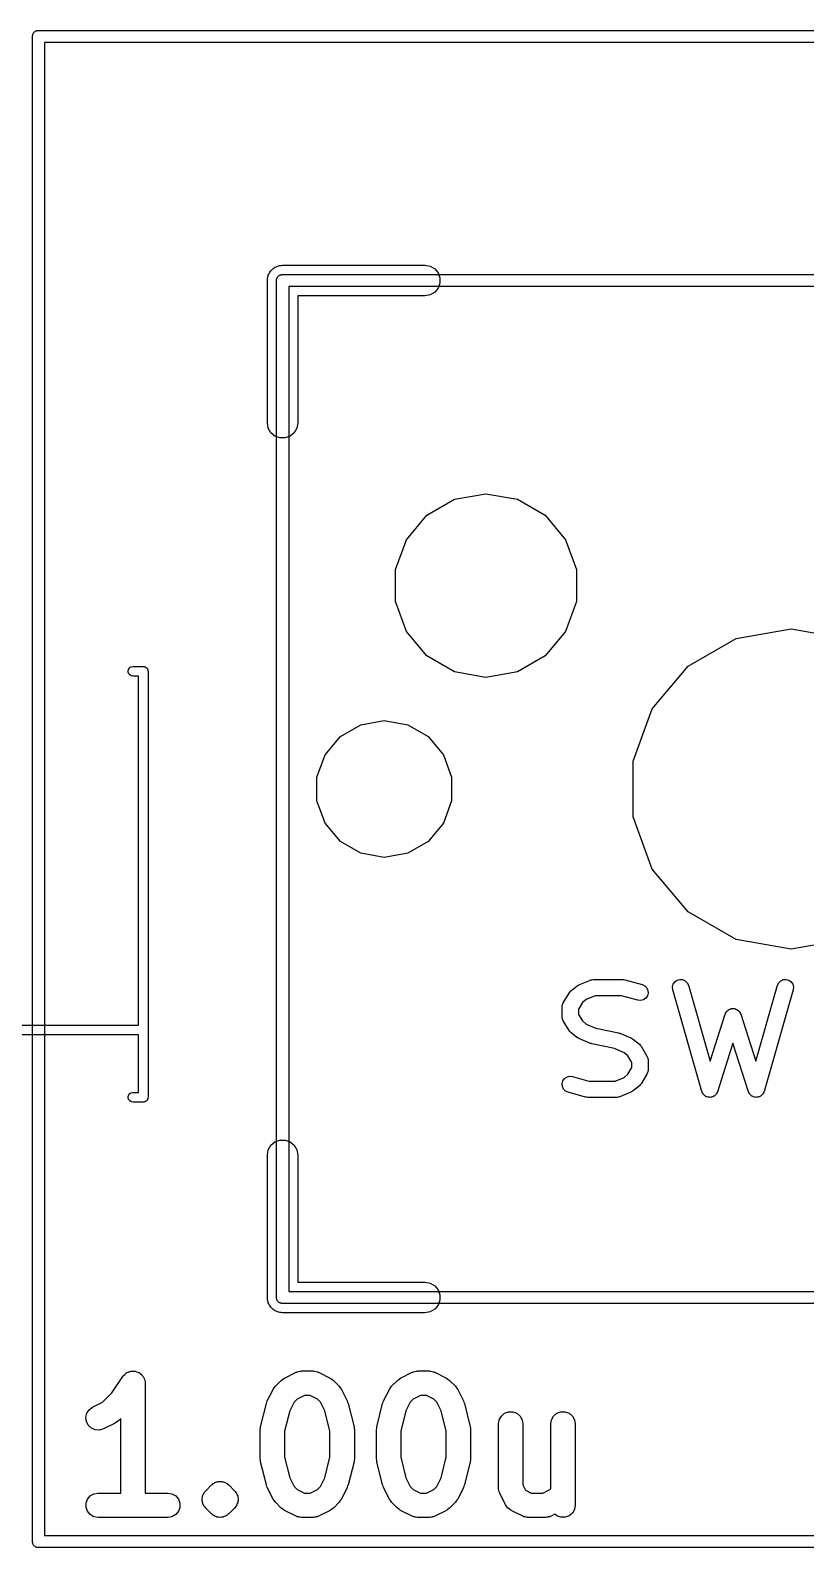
# Model space of a CAD drawing. Header units: millimetres. Extents: x 50 to 169, y 50 to 167.
# Drawn here: x 72.61 to 82.29, y 108.3 to 127.25 of the extents above; entities that cross this region are included whole.
import ezdxf

# ---------------------------------------------------------------- set-up
doc = ezdxf.new("R2010")
doc.units = ezdxf.units.MM
doc.layers.add('BLACK', color=7, linetype='Continuous')

# ---------------------------------------------------------------- blocks, each defined once
blk = doc.blocks.new('hhskb2-Cmts.User')
at = {"layer": 'BLACK'}
for p, q in [((62.5738, -62.65), (62.575, -62.6434)), ((62.5738, -75.35), (62.5738, -62.65)), ((62.575, -62.6368), (62.5772, -62.6305)), ((62.575, -62.6434), (62.575, -62.6368)), ((62.5772, -62.6305), (62.5784, -62.6239)), ((62.5784, -62.6239), (62.5817, -62.6182)), ((62.5817, -62.6182), (62.584, -62.6119)), ((62.584, -62.6119), (62.5883, -62.6068)), ((62.5883, -62.6068), (62.5916, -62.601)), ((62.5916, -62.601), (62.5967, -62.5967)), ((62.5967, -62.5967), (62.601, -62.5916)), ((62.601, -62.5916), (62.6068, -62.5883)), ((62.6068, -62.5883), (62.6119, -62.584)), ((62.6119, -62.584), (62.6182, -62.5817)), ((62.6182, -62.5817), (62.6239, -62.5784)), ((62.6239, -62.5784), (62.6305, -62.5772)), ((62.6305, -62.5772), (62.6368, -62.575)), ((62.6368, -62.575), (62.6434, -62.575)), ((62.6434, -62.575), (62.65, -62.5738)), ((62.65, -62.5738), (75.35, -62.5738)), ((62.7262, -62.7262), (62.7262, -75.2738)), ((75.2738, -62.7262), (62.7262, -62.7262)), ((62.575, -75.3566), (62.5738, -75.35)), ((62.575, -75.3632), (62.575, -75.3566)), ((62.5772, -75.3695), (62.575, -75.3632)), ((62.5784, -75.3761), (62.5772, -75.3695)), ((62.5817, -75.3818), (62.5784, -75.3761)), ((62.584, -75.3881), (62.5817, -75.3818)), ((62.5883, -75.3932), (62.584, -75.3881)), ((62.5916, -75.399), (62.5883, -75.3932)), ((62.5967, -75.4033), (62.5916, -75.399)), ((62.601, -75.4084), (62.5967, -75.4033)), ((62.6068, -75.4117), (62.601, -75.4084)), ((62.6119, -75.416), (62.6068, -75.4117)), ((62.7262, -75.2738), (75.2738, -75.2738)), ((62.6182, -75.4183), (62.6119, -75.416)), ((62.6239, -75.4216), (62.6182, -75.4183)), ((62.6305, -75.4228), (62.6239, -75.4216)), ((62.6368, -75.425), (62.6305, -75.4228)), ((62.6434, -75.425), (62.6368, -75.425)), ((62.65, -75.4262), (62.6434, -75.425)), ((75.35, -75.4262), (62.65, -75.4262))]:
    blk.add_line(p, q, dxfattribs=at)
blk = doc.blocks.new('hhskb2-Dwgs.User')
at = {"layer": 'BLACK'}
for p, q in [((59.5258, -59.602), (59.527, -59.5954)), ((59.5258, -78.398), (59.5258, -59.602)), ((59.527, -59.5888), (59.5292, -59.5825)), ((59.527, -59.5954), (59.527, -59.5888)), ((59.5292, -59.5825), (59.5304, -59.5759)), ((59.5304, -59.5759), (59.5337, -59.5702)), ((59.5337, -59.5702), (59.536, -59.5639)), ((59.536, -59.5639), (59.5403, -59.5588)), ((59.5403, -59.5588), (59.5436, -59.553)), ((59.5436, -59.553), (59.5487, -59.5487)), ((59.5487, -59.5487), (59.553, -59.5436)), ((59.553, -59.5436), (59.5588, -59.5403)), ((59.5588, -59.5403), (59.5639, -59.536)), ((59.5639, -59.536), (59.5702, -59.5337)), ((59.5702, -59.5337), (59.5759, -59.5304)), ((59.5759, -59.5304), (59.5825, -59.5292)), ((59.5825, -59.5292), (59.5888, -59.527)), ((59.5888, -59.527), (59.5954, -59.527)), ((59.5954, -59.527), (59.602, -59.5258)), ((59.602, -59.5258), (78.398, -59.5258)), ((59.6782, -59.6782), (59.6782, -78.3218)), ((78.3218, -59.6782), (59.6782, -59.6782)), ((60.5177, -76.541), (60.6545, -76.3359)), ((60.6545, -76.3359), (60.6603, -76.3298)), ((60.6603, -76.3298), (60.6645, -76.3225)), ((60.6645, -76.3225), (60.6785, -76.3108)), ((60.6785, -76.3108), (60.691, -76.2976)), ((60.691, -76.2976), (60.6986, -76.2939)), ((60.6986, -76.2939), (60.7051, -76.2884)), ((60.7051, -76.2884), (60.7222, -76.2822)), ((60.7222, -76.2822), (60.7385, -76.2742)), ((60.7385, -76.2742), (60.7469, -76.2732)), ((60.7469, -76.2732), (60.7548, -76.2703)), ((60.7548, -76.2703), (60.773, -76.2703)), ((60.773, -76.2703), (60.7911, -76.2683)), ((60.7911, -76.2683), (60.7993, -76.2703)), ((60.7993, -76.2703), (60.8077, -76.2703)), ((60.8077, -76.2703), (60.8248, -76.2766)), ((60.8248, -76.2766), (60.8425, -76.2809)), ((60.8425, -76.2809), (60.8496, -76.2856)), ((60.8496, -76.2856), (60.8575, -76.2884)), ((60.8575, -76.2884), (60.8714, -76.3001)), ((60.8714, -76.3001), (60.8866, -76.3102)), ((60.8866, -76.3102), (60.8916, -76.317)), ((60.8916, -76.317), (60.898, -76.3225)), ((60.898, -76.3225), (60.9071, -76.3382)), ((60.9071, -76.3382), (60.9179, -76.3529)), ((60.9179, -76.3529), (60.9203, -76.361)), ((60.9203, -76.361), (60.9245, -76.3683)), ((62.6529, -76.3712), (62.6726, -76.3567)), ((62.6726, -76.3567), (62.8177, -76.2841)), ((62.8177, -76.2841), (62.8261, -76.2816)), ((62.8261, -76.2816), (62.8337, -76.2772)), ((62.8337, -76.2772), (62.8513, -76.2741)), ((62.8513, -76.2741), (62.8684, -76.269)), ((62.8684, -76.269), (62.8772, -76.2696)), ((62.8772, -76.2696), (62.8859, -76.268)), ((62.8859, -76.268), (63.031, -76.268)), ((63.031, -76.268), (63.0397, -76.2696)), ((63.0397, -76.2696), (63.0484, -76.269)), ((63.0484, -76.269), (63.0655, -76.2741)), ((63.0655, -76.2741), (63.0831, -76.2772)), ((63.0831, -76.2772), (63.0907, -76.2816)), ((63.0907, -76.2816), (63.0992, -76.2841)), ((63.0992, -76.2841), (63.2443, -76.3567)), ((63.2443, -76.3567), (63.2639, -76.3712)), ((64.1044, -76.3712), (64.124, -76.3567)), ((64.124, -76.3567), (64.2691, -76.2841)), ((64.2691, -76.2841), (64.2776, -76.2816)), ((64.2776, -76.2816), (64.2852, -76.2772)), ((64.2852, -76.2772), (64.3027, -76.2741)), ((64.3027, -76.2741), (64.3199, -76.269)), ((64.3199, -76.269), (64.3286, -76.2696)), ((64.3286, -76.2696), (64.3373, -76.268)), ((64.3373, -76.268), (64.4824, -76.268)), ((64.4824, -76.268), (64.4911, -76.2696)), ((64.4911, -76.2696), (64.4999, -76.269)), ((64.4999, -76.269), (64.517, -76.2741)), ((64.517, -76.2741), (64.5346, -76.2772)), ((64.5346, -76.2772), (64.5422, -76.2816)), ((64.5422, -76.2816), (64.5506, -76.2841)), ((64.5506, -76.2841), (64.6957, -76.3567)), ((64.6957, -76.3567), (64.7153, -76.3712)), ((60.4007, -76.658), (60.5177, -76.541)), ((60.9245, -76.3683), (60.9277, -76.3862)), ((60.9277, -76.3862), (60.9328, -76.4037)), ((60.9328, -76.4037), (60.9322, -76.4121)), ((60.9322, -76.4121), (60.9337, -76.4204)), ((60.9337, -76.4204), (60.9337, -77.792)), ((62.4593, -76.6426), (62.5318, -76.4974)), ((62.5318, -76.4974), (62.5464, -76.4778)), ((62.5464, -76.4778), (62.5604, -76.4578)), ((62.5604, -76.4578), (62.633, -76.3852)), ((62.633, -76.3852), (62.6529, -76.3712)), ((63.2639, -76.3712), (63.2839, -76.3852)), ((63.2839, -76.3852), (63.3565, -76.4578)), ((63.3565, -76.4578), (63.3705, -76.4778)), ((63.3705, -76.4778), (63.385, -76.4974)), ((63.385, -76.4974), (63.4576, -76.6426)), ((63.9107, -76.6426), (63.9833, -76.4974)), ((63.9833, -76.4974), (63.9978, -76.4778)), ((63.9978, -76.4778), (64.0118, -76.4578)), ((64.0118, -76.4578), (64.0844, -76.3852)), ((64.0844, -76.3852), (64.1044, -76.3712)), ((64.7153, -76.3712), (64.7353, -76.3852)), ((64.7353, -76.3852), (64.8079, -76.4578)), ((64.8079, -76.4578), (64.8219, -76.4778)), ((64.8219, -76.4778), (64.8365, -76.4974)), ((64.8365, -76.4974), (64.909, -76.6426)), ((60.2352, -76.7511), (60.2777, -76.7195)), ((60.2777, -76.7195), (60.4007, -76.658)), ((62.3751, -76.964), (62.4477, -76.6738)), ((62.4477, -76.6738), (62.4545, -76.6585)), ((62.4545, -76.6585), (62.4593, -76.6426)), ((62.7934, -76.6558), (62.7394, -76.7639)), ((62.831, -76.6183), (62.7934, -76.6558)), ((62.9218, -76.5728), (62.831, -76.6183)), ((62.995, -76.5728), (62.9218, -76.5728)), ((63.0859, -76.6183), (62.995, -76.5728)), ((63.1235, -76.6558), (63.0859, -76.6183)), ((63.1775, -76.7639), (63.1235, -76.6558)), ((63.4576, -76.6426), (63.4623, -76.6585)), ((63.4623, -76.6585), (63.4691, -76.6738)), ((63.4691, -76.6738), (63.5417, -76.964)), ((63.8266, -76.964), (63.8991, -76.6738)), ((63.8991, -76.6738), (63.9059, -76.6585)), ((63.9059, -76.6585), (63.9107, -76.6426)), ((64.2448, -76.6558), (64.1908, -76.7639)), ((64.2824, -76.6183), (64.2448, -76.6558)), ((64.3733, -76.5728), (64.2824, -76.6183)), ((64.4465, -76.5728), (64.3733, -76.5728)), ((64.5373, -76.6183), (64.4465, -76.5728)), ((64.5749, -76.6558), (64.5373, -76.6183)), ((64.6289, -76.7639), (64.5749, -76.6558)), ((64.909, -76.6426), (64.9138, -76.6585)), ((64.9138, -76.6585), (64.9206, -76.6738)), ((64.9206, -76.6738), (64.9931, -76.964)), ((60.1937, -76.8467), (60.206, -76.7952)), ((60.1998, -76.8993), (60.1937, -76.8467)), ((60.2235, -76.9466), (60.1998, -76.8993)), ((60.206, -76.7952), (60.2352, -76.7511)), ((60.5592, -76.9196), (60.414, -76.9922)), ((60.5788, -76.905), (60.5592, -76.9196)), ((60.5988, -76.891), (60.5788, -76.905)), ((60.6289, -76.8609), (60.5988, -76.891)), ((60.6289, -77.792), (60.6289, -76.8609)), ((62.7394, -76.7639), (62.6754, -77.0198)), ((63.2415, -77.0198), (63.1775, -76.7639)), ((64.1908, -76.7639), (64.1268, -77.0198)), ((64.6929, -77.0198), (64.6289, -76.7639)), ((65.346, -76.9284), (65.3552, -76.8763)), ((65.346, -77.7267), (65.346, -76.9284)), ((65.3552, -76.8763), (65.3817, -76.8305)), ((65.3817, -76.8305), (65.4222, -76.7964)), ((65.4222, -76.7964), (65.472, -76.7783)), ((65.472, -76.7783), (65.5249, -76.7783)), ((65.5249, -76.7783), (65.5746, -76.7964)), ((65.5746, -76.7964), (65.6152, -76.8305)), ((65.6152, -76.8305), (65.6416, -76.8763)), ((65.6416, -76.8763), (65.6508, -76.9284)), ((65.6508, -76.9284), (65.6508, -77.6907)), ((65.9992, -76.9284), (66.0084, -76.8763)), ((65.9992, -77.7362), (65.9992, -76.9284)), ((66.0084, -76.8763), (66.0348, -76.8305)), ((66.0348, -76.8305), (66.0754, -76.7964)), ((66.0754, -76.7964), (66.1251, -76.7783)), ((66.1251, -76.7783), (66.178, -76.7783)), ((66.178, -76.7783), (66.2278, -76.7964)), ((66.2278, -76.7964), (66.2683, -76.8305)), ((66.2683, -76.8305), (66.2948, -76.8763)), ((66.2948, -76.8763), (66.304, -76.9284)), ((66.304, -76.9284), (66.304, -77.9444)), ((60.2619, -76.983), (60.2235, -76.9466)), ((60.3104, -77.0041), (60.2619, -76.983)), ((60.3633, -77.0073), (60.3104, -77.0041)), ((60.414, -76.9922), (60.3633, -77.0073)), ((62.3706, -77.001), (62.3738, -76.9826)), ((62.3706, -77.3639), (62.3706, -77.001)), ((62.3738, -76.9826), (62.3751, -76.964)), ((62.6754, -77.0198), (62.6754, -77.3451)), ((63.2415, -77.3451), (63.2415, -77.0198)), ((63.5417, -76.964), (63.543, -76.9826)), ((63.543, -76.9826), (63.5463, -77.001)), ((63.5463, -77.001), (63.5463, -77.3639)), ((63.822, -77.001), (63.8253, -76.9826)), ((63.822, -77.3639), (63.822, -77.001)), ((63.8253, -76.9826), (63.8266, -76.964)), ((64.1268, -77.0198), (64.1268, -77.3451)), ((64.6929, -77.3451), (64.6929, -77.0198)), ((64.9931, -76.964), (64.9944, -76.9826)), ((64.9944, -76.9826), (64.9977, -77.001)), ((64.9977, -77.001), (64.9977, -77.3639)), ((62.3738, -77.3822), (62.3706, -77.3639)), ((62.3751, -77.4008), (62.3738, -77.3822)), ((62.4477, -77.6911), (62.3751, -77.4008)), ((62.6754, -77.3451), (62.7394, -77.6009)), ((63.1775, -77.601), (63.2415, -77.3451)), ((63.5417, -77.4008), (63.4691, -77.6911)), ((63.543, -77.3822), (63.5417, -77.4008)), ((63.5463, -77.3639), (63.543, -77.3822)), ((63.8253, -77.3822), (63.822, -77.3639)), ((63.8266, -77.4008), (63.8253, -77.3822)), ((63.8991, -77.6911), (63.8266, -77.4008)), ((64.1268, -77.3451), (64.1908, -77.6009)), ((64.6289, -77.601), (64.6929, -77.3451)), ((64.9931, -77.4008), (64.9206, -77.6911)), ((64.9944, -77.3822), (64.9931, -77.4008)), ((64.9977, -77.3639), (64.9944, -77.3822)), ((61.7621, -77.6915), (61.773, -77.6839)), ((61.773, -77.6839), (61.7824, -77.6744)), ((61.7824, -77.6744), (61.7885, -77.6716)), ((61.7885, -77.6716), (61.7937, -77.6673)), ((61.7937, -77.6673), (61.8, -77.665)), ((61.8, -77.665), (61.8055, -77.6612)), ((61.8055, -77.6612), (61.8183, -77.6577)), ((61.8183, -77.6577), (61.8304, -77.6521)), ((61.8304, -77.6521), (61.8371, -77.6515)), ((61.8371, -77.6515), (61.8434, -77.6492)), ((61.8434, -77.6492), (61.8501, -77.6492)), ((61.8501, -77.6492), (61.8566, -77.6475)), ((61.8566, -77.6475), (61.8699, -77.6486)), ((61.8699, -77.6486), (61.8831, -77.6475)), ((61.8831, -77.6475), (61.8896, -77.6492)), ((61.8896, -77.6492), (61.8963, -77.6492)), ((61.8963, -77.6492), (61.9026, -77.6515)), ((61.9026, -77.6515), (61.9093, -77.6521)), ((61.9093, -77.6521), (61.9214, -77.6577)), ((61.9214, -77.6577), (61.9343, -77.6612)), ((61.9343, -77.6612), (61.9398, -77.665)), ((61.9398, -77.665), (61.9461, -77.6673)), ((61.9461, -77.6673), (61.9512, -77.6716)), ((61.9512, -77.6716), (61.9573, -77.6744)), ((61.9573, -77.6744), (61.9667, -77.6839)), ((61.9667, -77.6839), (61.9776, -77.6915)), ((62.7394, -77.6009), (62.7934, -77.709)), ((63.1235, -77.709), (63.1775, -77.601)), ((64.1908, -77.6009), (64.2448, -77.709)), ((64.5749, -77.709), (64.6289, -77.601)), ((60.1958, -77.918), (60.2139, -77.8682)), ((60.2139, -77.8682), (60.2479, -77.8277)), ((60.2479, -77.8277), (60.2937, -77.8012)), ((60.2937, -77.8012), (60.3459, -77.792)), ((60.3459, -77.792), (60.6289, -77.792)), ((60.9337, -77.792), (61.2167, -77.792)), ((61.2167, -77.792), (61.2688, -77.8012)), ((61.2688, -77.8012), (61.3147, -77.8277)), ((61.3147, -77.8277), (61.3487, -77.8682)), ((61.3487, -77.8682), (61.3668, -77.918)), ((61.6455, -77.8586), (61.6489, -77.8457)), ((61.6466, -77.8719), (61.6455, -77.8586)), ((61.6455, -77.8851), (61.6466, -77.8719)), ((61.6489, -77.8457), (61.6501, -77.8324)), ((61.6501, -77.8324), (61.6557, -77.8203)), ((61.6557, -77.8203), (61.6592, -77.8075)), ((61.6592, -77.8075), (61.6668, -77.7965)), ((61.6668, -77.7965), (61.6724, -77.7844)), ((61.6724, -77.7844), (61.6819, -77.775)), ((61.6819, -77.775), (61.6895, -77.7641)), ((61.6895, -77.7641), (61.7621, -77.6915)), ((61.9776, -77.6915), (62.0502, -77.7641)), ((62.0502, -77.7641), (62.0578, -77.775)), ((62.0578, -77.775), (62.0673, -77.7844)), ((62.0673, -77.7844), (62.0729, -77.7965)), ((62.0729, -77.7965), (62.0805, -77.8075)), ((62.0805, -77.8075), (62.084, -77.8203)), ((62.084, -77.8203), (62.0896, -77.8324)), ((62.0896, -77.8324), (62.0908, -77.8457)), ((62.0908, -77.8457), (62.0942, -77.8586)), ((62.0942, -77.8586), (62.0931, -77.8719)), ((62.0931, -77.8719), (62.0942, -77.8851)), ((62.4545, -77.7063), (62.4477, -77.6911)), ((62.4593, -77.7223), (62.4545, -77.7063)), ((62.5318, -77.8674), (62.4593, -77.7223)), ((62.5464, -77.8871), (62.5318, -77.8674)), ((62.7934, -77.709), (62.831, -77.7466)), ((62.831, -77.7466), (62.9218, -77.792)), ((62.9218, -77.792), (62.995, -77.792)), ((62.995, -77.792), (63.0859, -77.7466)), ((63.0859, -77.7466), (63.1235, -77.709)), ((63.385, -77.8674), (63.3705, -77.8871)), ((63.4576, -77.7223), (63.385, -77.8674)), ((63.4623, -77.7063), (63.4576, -77.7223)), ((63.4691, -77.6911), (63.4623, -77.7063)), ((63.9059, -77.7063), (63.8991, -77.6911)), ((63.9107, -77.7223), (63.9059, -77.7063)), ((63.9833, -77.8674), (63.9107, -77.7223)), ((63.9978, -77.8871), (63.9833, -77.8674)), ((64.2448, -77.709), (64.2824, -77.7466)), ((64.2824, -77.7466), (64.3733, -77.792)), ((64.3733, -77.792), (64.4465, -77.792)), ((64.4465, -77.792), (64.5373, -77.7466)), ((64.5373, -77.7466), (64.5749, -77.709)), ((64.8365, -77.8674), (64.8219, -77.8871)), ((64.909, -77.7223), (64.8365, -77.8674)), ((64.9138, -77.7063), (64.909, -77.7223)), ((64.9206, -77.6911), (64.9138, -77.7063)), ((65.3476, -77.7354), (65.346, -77.7267)), ((65.347, -77.7441), (65.3476, -77.7354)), ((65.3521, -77.7613), (65.347, -77.7441)), ((65.3552, -77.7788), (65.3521, -77.7613)), ((65.3596, -77.7864), (65.3552, -77.7788)), ((65.3621, -77.7949), (65.3596, -77.7864)), ((65.4347, -77.94), (65.3621, -77.7949)), ((65.6508, -77.6907), (65.6846, -77.7583)), ((65.6846, -77.7583), (65.7521, -77.792)), ((65.7521, -77.792), (65.8979, -77.792)), ((65.8979, -77.792), (65.9887, -77.7466)), ((65.9887, -77.7466), (65.9992, -77.7362)), ((60.1958, -77.9709), (60.1958, -77.918)), ((60.2139, -78.0206), (60.1958, -77.9709)), ((60.2479, -78.0612), (60.2139, -78.0206)), ((60.2937, -78.0876), (60.2479, -78.0612)), ((61.3147, -78.0612), (61.2688, -78.0876)), ((61.3487, -78.0206), (61.3147, -78.0612)), ((61.3668, -77.9709), (61.3487, -78.0206)), ((61.3668, -77.918), (61.3668, -77.9709)), ((61.6489, -77.898), (61.6455, -77.8851)), ((61.6501, -77.9113), (61.6489, -77.898)), ((61.6557, -77.9234), (61.6501, -77.9113)), ((61.6592, -77.9363), (61.6557, -77.9234)), ((61.6668, -77.9472), (61.6592, -77.9363)), ((61.6724, -77.9593), (61.6668, -77.9472)), ((61.6819, -77.9687), (61.6724, -77.9593)), ((61.6895, -77.9796), (61.6819, -77.9687)), ((61.7621, -78.0522), (61.6895, -77.9796)), ((61.773, -78.0598), (61.7621, -78.0522)), ((61.7824, -78.0693), (61.773, -78.0598)), ((61.9667, -78.0598), (61.9573, -78.0693)), ((61.9776, -78.0522), (61.9667, -78.0598)), ((62.0502, -77.9796), (61.9776, -78.0522)), ((62.0578, -77.9687), (62.0502, -77.9796)), ((62.0673, -77.9593), (62.0578, -77.9687)), ((62.0729, -77.9472), (62.0673, -77.9593)), ((62.0805, -77.9363), (62.0729, -77.9472)), ((62.084, -77.9234), (62.0805, -77.9363)), ((62.0896, -77.9113), (62.084, -77.9234)), ((62.0908, -77.898), (62.0896, -77.9113)), ((62.0942, -77.8851), (62.0908, -77.898)), ((62.5604, -77.907), (62.5464, -77.8871)), ((62.633, -77.9796), (62.5604, -77.907)), ((62.6529, -77.9936), (62.633, -77.9796)), ((62.6726, -78.0082), (62.6529, -77.9936)), ((62.8177, -78.0807), (62.6726, -78.0082)), ((63.2443, -78.0082), (63.0992, -78.0807)), ((63.2639, -77.9936), (63.2443, -78.0082)), ((63.2839, -77.9796), (63.2639, -77.9936)), ((63.3565, -77.907), (63.2839, -77.9796)), ((63.3705, -77.8871), (63.3565, -77.907)), ((64.0118, -77.907), (63.9978, -77.8871)), ((64.0844, -77.9796), (64.0118, -77.907)), ((64.1044, -77.9936), (64.0844, -77.9796)), ((64.124, -78.0082), (64.1044, -77.9936)), ((64.2691, -78.0807), (64.124, -78.0082)), ((64.6957, -78.0082), (64.5506, -78.0807)), ((64.7153, -77.9936), (64.6957, -78.0082)), ((64.7353, -77.9796), (64.7153, -77.9936)), ((64.8079, -77.907), (64.7353, -77.9796)), ((64.8219, -77.8871), (64.8079, -77.907)), ((65.448, -77.958), (65.4347, -77.94)), ((65.4603, -77.9766), (65.448, -77.958)), ((65.4637, -77.9791), (65.4603, -77.9766)), ((65.4662, -77.9825), (65.4637, -77.9791)), ((65.4849, -77.9948), (65.4662, -77.9825)), ((65.5028, -78.0082), (65.4849, -77.9948)), ((65.648, -78.0807), (65.5028, -78.0082)), ((66.0512, -78.0561), (66.002, -78.0807)), ((66.0754, -78.0764), (66.0512, -78.0561)), ((66.2683, -78.0424), (66.2278, -78.0764)), ((66.2948, -77.9966), (66.2683, -78.0424)), ((66.304, -77.9444), (66.2948, -77.9966)), ((60.3459, -78.0968), (60.2937, -78.0876)), ((61.2167, -78.0968), (60.3459, -78.0968)), ((61.2688, -78.0876), (61.2167, -78.0968)), ((61.7885, -78.0721), (61.7824, -78.0693)), ((61.7937, -78.0764), (61.7885, -78.0721)), ((61.8, -78.0787), (61.7937, -78.0764)), ((61.8055, -78.0825), (61.8, -78.0787)), ((61.8183, -78.086), (61.8055, -78.0825)), ((61.8304, -78.0916), (61.8183, -78.086)), ((61.8371, -78.0922), (61.8304, -78.0916)), ((61.8434, -78.0945), (61.8371, -78.0922)), ((61.8501, -78.0945), (61.8434, -78.0945)), ((61.8566, -78.0962), (61.8501, -78.0945)), ((61.8699, -78.0951), (61.8566, -78.0962)), ((61.8831, -78.0962), (61.8699, -78.0951)), ((61.8896, -78.0945), (61.8831, -78.0962)), ((61.8963, -78.0945), (61.8896, -78.0945)), ((61.9026, -78.0922), (61.8963, -78.0945)), ((61.9093, -78.0916), (61.9026, -78.0922)), ((61.9214, -78.086), (61.9093, -78.0916)), ((61.9343, -78.0825), (61.9214, -78.086)), ((61.9398, -78.0787), (61.9343, -78.0825)), ((61.9461, -78.0764), (61.9398, -78.0787)), ((61.9512, -78.0721), (61.9461, -78.0764)), ((61.9573, -78.0693), (61.9512, -78.0721)), ((62.8261, -78.0832), (62.8177, -78.0807)), ((62.8337, -78.0876), (62.8261, -78.0832)), ((62.8513, -78.0907), (62.8337, -78.0876)), ((62.8684, -78.0958), (62.8513, -78.0907)), ((62.8772, -78.0953), (62.8684, -78.0958)), ((62.8859, -78.0968), (62.8772, -78.0953)), ((63.031, -78.0968), (62.8859, -78.0968)), ((63.0397, -78.0953), (63.031, -78.0968)), ((63.0484, -78.0958), (63.0397, -78.0953)), ((63.0655, -78.0907), (63.0484, -78.0958)), ((63.0831, -78.0876), (63.0655, -78.0907)), ((63.0907, -78.0832), (63.0831, -78.0876)), ((63.0992, -78.0807), (63.0907, -78.0832)), ((64.2776, -78.0832), (64.2691, -78.0807)), ((64.2852, -78.0876), (64.2776, -78.0832)), ((64.3027, -78.0907), (64.2852, -78.0876)), ((64.3199, -78.0958), (64.3027, -78.0907)), ((64.3286, -78.0953), (64.3199, -78.0958)), ((64.3373, -78.0968), (64.3286, -78.0953)), ((64.4824, -78.0968), (64.3373, -78.0968)), ((64.4911, -78.0953), (64.4824, -78.0968)), ((64.4999, -78.0958), (64.4911, -78.0953)), ((64.517, -78.0907), (64.4999, -78.0958)), ((64.5346, -78.0876), (64.517, -78.0907)), ((64.5422, -78.0832), (64.5346, -78.0876)), ((64.5506, -78.0807), (64.5422, -78.0832)), ((65.6564, -78.0832), (65.648, -78.0807)), ((65.664, -78.0876), (65.6564, -78.0832)), ((65.6816, -78.0907), (65.664, -78.0876)), ((65.6987, -78.0958), (65.6816, -78.0907)), ((65.7075, -78.0953), (65.6987, -78.0958)), ((65.7161, -78.0968), (65.7075, -78.0953)), ((65.9339, -78.0968), (65.7161, -78.0968)), ((65.9425, -78.0953), (65.9339, -78.0968)), ((65.9513, -78.0958), (65.9425, -78.0953)), ((65.9684, -78.0907), (65.9513, -78.0958)), ((65.986, -78.0876), (65.9684, -78.0907)), ((65.9936, -78.0832), (65.986, -78.0876)), ((66.002, -78.0807), (65.9936, -78.0832)), ((66.1251, -78.0945), (66.0754, -78.0764)), ((66.178, -78.0945), (66.1251, -78.0945)), ((66.2278, -78.0764), (66.178, -78.0945)), ((59.527, -78.4046), (59.5258, -78.398)), ((59.527, -78.4112), (59.527, -78.4046)), ((59.5292, -78.4175), (59.527, -78.4112)), ((59.5304, -78.4241), (59.5292, -78.4175)), ((59.5337, -78.4298), (59.5304, -78.4241)), ((59.536, -78.4361), (59.5337, -78.4298)), ((59.5403, -78.4412), (59.536, -78.4361)), ((59.5436, -78.447), (59.5403, -78.4412)), ((59.6782, -78.3218), (78.3218, -78.3218)), ((59.5487, -78.4513), (59.5436, -78.447)), ((59.553, -78.4564), (59.5487, -78.4513)), ((59.5588, -78.4597), (59.553, -78.4564)), ((59.5639, -78.464), (59.5588, -78.4597)), ((59.5702, -78.4663), (59.5639, -78.464)), ((59.5759, -78.4696), (59.5702, -78.4663)), ((59.5825, -78.4708), (59.5759, -78.4696)), ((59.5888, -78.473), (59.5825, -78.4708)), ((59.5954, -78.473), (59.5888, -78.473)), ((59.602, -78.4742), (59.5954, -78.473)), ((78.398, -78.4742), (59.602, -78.4742))]:
    blk.add_line(p, q, dxfattribs=at)
blk = doc.blocks.new('hhskb2-F.SilkS')
at = {"layer": 'BLACK'}
for p, q in [((62.4957, -62.542), (62.5041, -62.5275)), ((62.5041, -62.5275), (62.5168, -62.5168)), ((62.5168, -62.5168), (62.5275, -62.5041)), ((62.5275, -62.5041), (62.542, -62.4957)), ((62.542, -62.4957), (62.5547, -62.485)), ((62.5547, -62.485), (62.5704, -62.4793)), ((62.5704, -62.4793), (62.5848, -62.471)), ((62.5848, -62.471), (62.6013, -62.4681)), ((62.6013, -62.4681), (62.6169, -62.4624)), ((62.6169, -62.4624), (62.6336, -62.4624)), ((62.6336, -62.4624), (62.65, -62.4595)), ((62.65, -62.4595), (64.428, -62.4595)), ((64.428, -62.4595), (64.4932, -62.471)), ((64.4932, -62.471), (64.5505, -62.5041)), ((64.5505, -62.5041), (64.593, -62.5547)), ((62.4595, -62.65), (62.4624, -62.6336)), ((62.4595, -64.428), (62.4595, -62.65)), ((62.4624, -62.6169), (62.4681, -62.6013)), ((62.4624, -62.6336), (62.4624, -62.6169)), ((62.4681, -62.6013), (62.471, -62.5848)), ((62.471, -62.5848), (62.4793, -62.5704)), ((62.4793, -62.5704), (62.485, -62.5547)), ((62.485, -62.5547), (62.4957, -62.542)), ((64.593, -62.5547), (64.6156, -62.6169)), ((64.6156, -62.6831), (64.593, -62.7452)), ((64.6156, -62.6169), (64.6156, -62.6831)), ((64.428, -62.8405), (62.8405, -62.8405)), ((62.8405, -62.8405), (62.8405, -64.428)), ((64.4932, -62.829), (64.428, -62.8405)), ((64.5505, -62.7959), (64.4932, -62.829)), ((64.593, -62.7452), (64.5505, -62.7959)), ((62.471, -64.4932), (62.4595, -64.428)), ((62.5041, -64.5505), (62.471, -64.4932)), ((62.5547, -64.593), (62.5041, -64.5505)), ((62.6169, -64.6156), (62.5547, -64.593)), ((62.7452, -64.593), (62.6831, -64.6156)), ((62.7959, -64.5505), (62.7452, -64.593)), ((62.829, -64.4932), (62.7959, -64.5505)), ((62.8405, -64.428), (62.829, -64.4932)), ((62.6831, -64.6156), (62.6169, -64.6156)), ((64.7976, -65.3818), (65.19, -65.3126)), ((65.19, -65.3126), (65.5824, -65.3818)), ((64.4525, -65.5811), (64.7976, -65.3818)), ((65.5824, -65.3818), (65.9275, -65.5811)), ((64.1964, -65.8863), (64.4525, -65.5811)), ((65.9275, -65.5811), (66.1836, -65.8863)), ((64.0601, -66.2608), (64.1964, -65.8863)), ((66.1836, -65.8863), (66.3199, -66.2608)), ((64.0601, -66.6592), (64.0601, -66.2608)), ((66.3199, -66.2608), (66.3199, -66.6592)), ((64.1964, -67.0337), (64.0601, -66.6592)), ((66.3199, -66.6592), (66.1836, -67.0337)), ((64.4525, -67.3389), (64.1964, -67.0337)), ((66.1836, -67.0337), (65.9275, -67.3389)), ((68.3154, -67.1192), (69, -66.9985)), ((69, -66.9985), (69.6846, -67.1192)), ((67.7134, -67.4667), (68.3154, -67.1192)), ((64.7976, -67.5382), (64.4525, -67.3389)), ((65.9275, -67.3389), (65.5824, -67.5382)), ((60.7209, -67.5196), (60.728, -67.5)), ((60.7209, -67.5404), (60.7209, -67.5196)), ((60.728, -67.56), (60.7209, -67.5404)), ((60.728, -67.5), (60.7414, -67.484)), ((60.7414, -67.576), (60.728, -67.56)), ((60.7414, -67.484), (60.7595, -67.4736)), ((60.7595, -67.5864), (60.7414, -67.576)), ((60.7595, -67.4736), (60.78, -67.47)), ((60.78, -67.59), (60.7595, -67.5864)), ((60.78, -67.47), (60.91, -67.47)), ((60.85, -67.59), (60.78, -67.59)), ((60.85, -71.95), (60.85, -67.59)), ((60.91, -67.47), (60.9152, -67.4709)), ((60.9152, -67.4709), (60.9204, -67.4709)), ((60.9204, -67.4709), (60.9253, -67.4727)), ((60.9253, -67.4727), (60.9305, -67.4736)), ((60.9305, -67.4736), (60.9351, -67.4762)), ((60.9351, -67.4762), (60.94, -67.478)), ((60.94, -67.478), (60.944, -67.4814)), ((60.944, -67.4814), (60.9486, -67.484)), ((60.9486, -67.484), (60.9519, -67.4881)), ((60.9519, -67.4881), (60.956, -67.4914)), ((60.956, -67.4914), (60.9586, -67.496)), ((60.9586, -67.496), (60.962, -67.5)), ((60.962, -67.5), (60.9638, -67.5049)), ((60.9638, -67.5049), (60.9664, -67.5095)), ((60.9664, -67.5095), (60.9673, -67.5147)), ((60.9673, -67.5147), (60.9691, -67.5196)), ((60.9691, -67.5196), (60.9691, -67.5248)), ((60.9691, -67.5248), (60.97, -67.53)), ((60.97, -67.53), (60.97, -72.85)), ((65.19, -67.6074), (64.7976, -67.5382)), ((65.5824, -67.5382), (65.19, -67.6074)), ((67.2666, -67.9992), (67.7134, -67.4667)), ((67.0289, -68.6524), (67.2666, -67.9992)), ((63.371, -68.3457), (63.6279, -68.1974)), ((63.6279, -68.1974), (63.92, -68.1458)), ((63.92, -68.1458), (64.2121, -68.1974)), ((64.2121, -68.1974), (64.469, -68.3457)), ((63.1803, -68.5729), (63.371, -68.3457)), ((64.469, -68.3457), (64.6597, -68.5729)), ((63.0788, -68.8517), (63.1803, -68.5729)), ((64.6597, -68.5729), (64.7612, -68.8517)), ((67.0289, -69.3476), (67.0289, -68.6524)), ((63.0788, -69.1483), (63.0788, -68.8517)), ((64.7612, -68.8517), (64.7612, -69.1483)), ((63.1803, -69.4271), (63.0788, -69.1483)), ((64.7612, -69.1483), (64.6597, -69.4271)), ((67.2666, -70.0008), (67.0289, -69.3476)), ((63.371, -69.6543), (63.1803, -69.4271)), ((64.6597, -69.4271), (64.469, -69.6543)), ((63.6279, -69.8026), (63.371, -69.6543)), ((64.469, -69.6543), (64.2121, -69.8026)), ((63.92, -69.8541), (63.6279, -69.8026)), ((64.2121, -69.8026), (63.92, -69.8541)), ((67.7134, -70.5332), (67.2666, -70.0008)), ((68.3154, -70.8808), (67.7134, -70.5332)), ((69, -71.0015), (68.3154, -70.8808)), ((69.6846, -70.8808), (69, -71.0015)), ((66.3484, -71.4462), (66.4935, -71.3857)), ((66.4935, -71.3857), (66.4958, -71.3852)), ((66.4958, -71.3852), (66.4978, -71.3841)), ((66.4978, -71.3841), (66.5129, -71.3814)), ((66.5129, -71.3814), (66.5279, -71.378)), ((66.5279, -71.378), (66.5303, -71.3783)), ((66.5303, -71.3783), (66.5326, -71.3779)), ((66.5326, -71.3779), (66.8954, -71.3779)), ((66.8954, -71.3779), (66.909, -71.3803)), ((66.909, -71.3803), (66.9226, -71.3816)), ((66.9226, -71.3816), (67.1403, -71.4421)), ((67.5284, -71.4381), (67.5481, -71.4089)), ((67.5481, -71.4089), (67.5767, -71.3882)), ((67.5767, -71.3882), (67.6106, -71.3785)), ((67.6106, -71.3785), (67.6458, -71.381)), ((67.6458, -71.381), (67.678, -71.3953)), ((67.678, -71.3953), (67.7034, -71.4199)), ((67.7034, -71.4199), (67.7188, -71.4516)), ((68.8297, -71.4516), (68.8452, -71.4199)), ((68.8452, -71.4199), (68.8705, -71.3953)), ((68.8705, -71.3953), (68.9028, -71.381)), ((68.9028, -71.381), (68.938, -71.3785)), ((68.938, -71.3785), (68.9719, -71.3882)), ((68.9719, -71.3882), (69.0004, -71.4089)), ((69.0004, -71.4089), (69.0202, -71.4381)), ((66.1552, -71.6692), (66.2277, -71.5482)), ((66.2277, -71.5482), (66.2388, -71.5354)), ((66.2388, -71.5354), (66.2498, -71.5224)), ((66.2498, -71.5224), (66.3224, -71.4619)), ((66.3224, -71.4619), (66.3356, -71.4544)), ((66.3356, -71.4544), (66.3484, -71.4462)), ((66.5529, -71.5811), (66.4407, -71.6279)), ((66.8816, -71.5811), (66.5529, -71.5811)), ((67.0859, -71.6379), (66.8816, -71.5811)), ((67.1403, -71.4421), (67.1722, -71.4573)), ((67.1843, -71.6125), (67.1552, -71.6325)), ((67.1722, -71.4573), (67.1969, -71.4825)), ((67.2048, -71.5838), (67.1843, -71.6125)), ((67.1969, -71.4825), (67.2115, -71.5146)), ((67.2143, -71.5498), (67.2048, -71.5838)), ((67.2115, -71.5146), (67.2143, -71.5498)), ((67.5198, -71.4723), (67.5284, -71.4381)), ((67.5235, -71.5074), (67.5198, -71.4723)), ((67.8863, -72.7774), (67.5235, -71.5074)), ((67.7188, -71.4516), (67.9895, -72.399)), ((68.5591, -72.399), (68.8297, -71.4516)), ((69.0251, -71.5074), (68.6623, -72.7774)), ((69.0202, -71.4381), (69.0288, -71.4723)), ((69.0288, -71.4723), (69.0251, -71.5074)), ((66.1407, -71.7214), (66.1424, -71.7118)), ((66.1407, -71.8424), (66.1407, -71.7214)), ((66.1424, -71.7118), (66.1425, -71.7021)), ((66.1425, -71.7021), (66.1454, -71.6946)), ((66.1454, -71.6946), (66.1468, -71.6867)), ((66.1468, -71.6867), (66.1517, -71.6782)), ((66.1517, -71.6782), (66.1552, -71.6692)), ((66.3931, -71.6675), (66.3439, -71.7496)), ((66.3439, -71.7496), (66.3439, -71.8142)), ((66.3439, -71.8142), (66.3931, -71.8963)), ((66.4407, -71.6279), (66.3931, -71.6675)), ((67.1211, -71.6413), (67.0859, -71.6379)), ((67.1552, -71.6325), (67.1211, -71.6413)), ((67.9895, -72.399), (68.1775, -71.8114)), ((68.1775, -71.8114), (68.1794, -71.8078)), ((68.1794, -71.8078), (68.1803, -71.8039)), ((68.1803, -71.8039), (68.1876, -71.7923)), ((68.1876, -71.7923), (68.1939, -71.7802)), ((68.1939, -71.7802), (68.1969, -71.7775)), ((68.1969, -71.7775), (68.1991, -71.7741)), ((68.1991, -71.7741), (68.2099, -71.7657)), ((68.2099, -71.7657), (68.2201, -71.7565)), ((68.2201, -71.7565), (68.2238, -71.7549)), ((68.2238, -71.7549), (68.227, -71.7525)), ((68.227, -71.7525), (68.24, -71.7483)), ((68.24, -71.7483), (68.2527, -71.7431)), ((68.2527, -71.7431), (68.2568, -71.7429)), ((68.2568, -71.7429), (68.2606, -71.7417)), ((68.2606, -71.7417), (68.2743, -71.7422)), ((68.2743, -71.7422), (68.288, -71.7417)), ((68.288, -71.7417), (68.2918, -71.7429)), ((68.2918, -71.7429), (68.2959, -71.7431)), ((68.2959, -71.7431), (68.3085, -71.7483)), ((68.3085, -71.7483), (68.3216, -71.7525)), ((68.3216, -71.7525), (68.3248, -71.7549)), ((68.3248, -71.7549), (68.3285, -71.7565)), ((68.3285, -71.7565), (68.3387, -71.7657)), ((68.3387, -71.7657), (68.3495, -71.7741)), ((68.3495, -71.7741), (68.3516, -71.7775)), ((68.3516, -71.7775), (68.3546, -71.7802)), ((68.3546, -71.7802), (68.361, -71.7923)), ((68.361, -71.7923), (68.3683, -71.8039)), ((68.3683, -71.8039), (68.3692, -71.8078)), ((68.3692, -71.8078), (68.3711, -71.8114)), ((68.3711, -71.8114), (68.5591, -72.399)), ((58.15, -71.95), (60.85, -71.95)), ((66.1424, -71.852), (66.1407, -71.8424)), ((66.1425, -71.8617), (66.1424, -71.852)), ((66.1454, -71.8692), (66.1425, -71.8617)), ((66.1468, -71.8771), (66.1454, -71.8692)), ((66.1517, -71.8856), (66.1468, -71.8771)), ((66.1552, -71.8947), (66.1517, -71.8856)), ((66.2277, -72.0156), (66.1552, -71.8947)), ((66.3931, -71.8963), (66.4407, -71.9359)), ((66.4407, -71.9359), (66.5627, -71.9868)), ((66.5627, -71.9868), (66.8436, -72.0453)), ((60.85, -72.07), (58.15, -72.07)), ((60.85, -72.79), (60.85, -72.07)), ((66.2389, -72.0284), (66.2277, -72.0156)), ((66.2498, -72.0414), (66.2389, -72.0284)), ((66.3224, -72.1019), (66.2498, -72.0414)), ((66.3356, -72.1094), (66.3224, -72.1019)), ((66.3484, -72.1176), (66.3356, -72.1094)), ((66.4935, -72.1781), (66.3484, -72.1176)), ((66.5029, -72.1802), (66.4935, -72.1781)), ((66.5118, -72.1838), (66.5029, -72.1802)), ((66.7927, -72.2423), (66.5118, -72.1838)), ((66.8436, -72.0453), (66.8525, -72.0489)), ((66.8525, -72.0489), (66.8619, -72.051)), ((66.8619, -72.051), (67.0071, -72.1115)), ((67.0071, -72.1115), (67.0199, -72.1196)), ((67.0199, -72.1196), (67.033, -72.1272)), ((67.033, -72.1272), (67.1056, -72.1877)), ((67.1056, -72.1877), (67.1166, -72.2006)), ((68.2743, -72.1757), (68.0808, -72.7805)), ((68.4678, -72.7805), (68.2743, -72.1757)), ((66.9148, -72.2931), (66.7927, -72.2423)), ((66.9623, -72.3327), (66.9148, -72.2931)), ((67.0115, -72.4148), (66.9623, -72.3327)), ((67.1166, -72.2006), (67.1277, -72.2134)), ((67.1277, -72.2134), (67.2003, -72.3344)), ((67.2003, -72.3344), (67.2037, -72.3435)), ((67.2037, -72.3435), (67.2086, -72.3519)), ((67.2086, -72.3519), (67.21, -72.3598)), ((67.21, -72.3598), (67.2129, -72.3673)), ((67.2129, -72.3673), (67.2131, -72.3771)), ((67.2131, -72.3771), (67.2147, -72.3867)), ((66.9148, -72.6012), (66.9623, -72.5615)), ((66.9623, -72.5615), (67.0115, -72.4795)), ((67.0115, -72.4795), (67.0115, -72.4148)), ((67.2003, -72.5599), (67.1277, -72.6808)), ((67.2037, -72.5508), (67.2003, -72.5599)), ((67.2086, -72.5424), (67.2037, -72.5508)), ((67.21, -72.5344), (67.2086, -72.5424)), ((67.2129, -72.5269), (67.21, -72.5344)), ((67.2131, -72.5172), (67.2129, -72.5269)), ((67.2147, -72.5076), (67.2131, -72.5172)), ((67.2147, -72.3867), (67.2147, -72.5076)), ((66.1412, -72.6793), (66.1506, -72.6453)), ((66.1439, -72.7144), (66.1412, -72.6793)), ((66.1585, -72.7466), (66.1439, -72.7144)), ((66.1506, -72.6453), (66.1711, -72.6166)), ((66.1833, -72.7717), (66.1585, -72.7466)), ((66.1711, -72.6166), (66.2002, -72.5966)), ((66.2002, -72.5966), (66.2344, -72.5878)), ((66.2344, -72.5878), (66.2695, -72.5912)), ((66.2695, -72.5912), (66.4738, -72.6479)), ((66.4738, -72.6479), (66.8025, -72.6479)), ((66.8025, -72.6479), (66.9148, -72.6012)), ((67.1056, -72.7066), (67.033, -72.7671)), ((67.1166, -72.6937), (67.1056, -72.7066)), ((67.1277, -72.6808), (67.1166, -72.6937)), ((60.7209, -72.8396), (60.728, -72.82)), ((60.7209, -72.8604), (60.7209, -72.8396)), ((60.728, -72.88), (60.7209, -72.8604)), ((60.728, -72.82), (60.7414, -72.804)), ((60.7414, -72.896), (60.728, -72.88)), ((60.7414, -72.804), (60.7595, -72.7936)), ((60.7595, -72.9064), (60.7414, -72.896)), ((60.7595, -72.7936), (60.78, -72.79)), ((60.78, -72.91), (60.7595, -72.9064)), ((60.78, -72.79), (60.85, -72.79)), ((60.91, -72.91), (60.78, -72.91)), ((60.9152, -72.9091), (60.91, -72.91)), ((60.9204, -72.9091), (60.9152, -72.9091)), ((60.9253, -72.9073), (60.9204, -72.9091)), ((60.9305, -72.9064), (60.9253, -72.9073)), ((60.9351, -72.9038), (60.9305, -72.9064)), ((60.94, -72.902), (60.9351, -72.9038)), ((60.944, -72.8986), (60.94, -72.902)), ((60.9486, -72.896), (60.944, -72.8986)), ((60.9519, -72.8919), (60.9486, -72.896)), ((60.956, -72.8886), (60.9519, -72.8919)), ((60.9586, -72.884), (60.956, -72.8886)), ((60.962, -72.88), (60.9586, -72.884)), ((60.9638, -72.8751), (60.962, -72.88)), ((60.9664, -72.8705), (60.9638, -72.8751)), ((60.9673, -72.8653), (60.9664, -72.8705)), ((60.9691, -72.8604), (60.9673, -72.8653)), ((60.97, -72.85), (60.9691, -72.8552)), ((60.9691, -72.8552), (60.9691, -72.8604)), ((66.2151, -72.7869), (66.1833, -72.7717)), ((66.4328, -72.8474), (66.2151, -72.7869)), ((66.4465, -72.8487), (66.4328, -72.8474)), ((66.46, -72.8511), (66.4465, -72.8487)), ((66.8229, -72.8511), (66.46, -72.8511)), ((66.8252, -72.8507), (66.8229, -72.8511)), ((66.8275, -72.851), (66.8252, -72.8507)), ((66.8425, -72.8477), (66.8275, -72.851)), ((66.8576, -72.845), (66.8425, -72.8477)), ((66.8596, -72.8438), (66.8576, -72.845)), ((66.8619, -72.8433), (66.8596, -72.8438)), ((67.0071, -72.7828), (66.8619, -72.8433)), ((67.0199, -72.7746), (67.0071, -72.7828)), ((67.033, -72.7671), (67.0199, -72.7746)), ((67.8888, -72.7825), (67.8863, -72.7774)), ((67.89, -72.788), (67.8888, -72.7825)), ((67.8964, -72.7983), (67.89, -72.788)), ((67.9017, -72.8092), (67.8964, -72.7983)), ((67.9058, -72.8131), (67.9017, -72.8092)), ((67.9088, -72.8178), (67.9058, -72.8131)), ((67.9184, -72.8253), (67.9088, -72.8178)), ((67.9271, -72.8337), (67.9184, -72.8253)), ((67.9322, -72.836), (67.9271, -72.8337)), ((67.9367, -72.8394), (67.9322, -72.836)), ((67.9483, -72.8431), (67.9367, -72.8394)), ((67.9593, -72.8481), (67.9483, -72.8431)), ((67.9649, -72.8485), (67.9593, -72.8481)), ((67.9703, -72.8502), (67.9649, -72.8485)), ((67.9824, -72.8497), (67.9703, -72.8502)), ((67.9945, -72.8506), (67.9824, -72.8497)), ((67.9999, -72.849), (67.9945, -72.8506)), ((68.0056, -72.8488), (67.9999, -72.849)), ((68.0168, -72.8442), (68.0056, -72.8488)), ((68.0285, -72.8409), (68.0168, -72.8442)), ((68.033, -72.8376), (68.0285, -72.8409)), ((68.0382, -72.8354), (68.033, -72.8376)), ((68.0472, -72.8273), (68.0382, -72.8354)), ((68.057, -72.8202), (68.0472, -72.8273)), ((68.0602, -72.8155), (68.057, -72.8202)), ((68.0643, -72.8117), (68.0602, -72.8155)), ((68.07, -72.801), (68.0643, -72.8117)), ((68.0768, -72.7909), (68.07, -72.801)), ((68.0781, -72.7855), (68.0768, -72.7909)), ((68.0808, -72.7805), (68.0781, -72.7855)), ((68.4704, -72.7855), (68.4678, -72.7805)), ((68.4718, -72.7909), (68.4704, -72.7855)), ((68.4786, -72.801), (68.4718, -72.7909)), ((68.4842, -72.8117), (68.4786, -72.801)), ((68.4884, -72.8155), (68.4842, -72.8117)), ((68.4916, -72.8202), (68.4884, -72.8155)), ((68.5014, -72.8273), (68.4916, -72.8202)), ((68.5103, -72.8354), (68.5014, -72.8273)), ((68.5156, -72.8376), (68.5103, -72.8354)), ((68.5201, -72.8409), (68.5156, -72.8376)), ((68.5318, -72.8442), (68.5201, -72.8409)), ((68.543, -72.8488), (68.5318, -72.8442)), ((68.5486, -72.849), (68.543, -72.8488)), ((68.554, -72.8506), (68.5486, -72.849)), ((68.5661, -72.8497), (68.554, -72.8506)), ((68.5783, -72.8502), (68.5661, -72.8497)), ((68.5836, -72.8485), (68.5783, -72.8502)), ((68.5892, -72.8481), (68.5836, -72.8485)), ((68.6003, -72.8431), (68.5892, -72.8481)), ((68.6119, -72.8394), (68.6003, -72.8431)), ((68.6163, -72.836), (68.6119, -72.8394)), ((68.6215, -72.8337), (68.6163, -72.836)), ((68.6302, -72.8253), (68.6215, -72.8337)), ((68.6398, -72.8178), (68.6302, -72.8253)), ((68.6428, -72.8131), (68.6398, -72.8178)), ((68.6468, -72.8092), (68.6428, -72.8131)), ((68.6521, -72.7983), (68.6468, -72.8092)), ((68.6586, -72.788), (68.6521, -72.7983)), ((68.6598, -72.7825), (68.6586, -72.788)), ((68.6623, -72.7774), (68.6598, -72.7825)), ((62.4595, -73.572), (62.471, -73.5068)), ((62.471, -73.5068), (62.5041, -73.4495)), ((62.5041, -73.4495), (62.5547, -73.407)), ((62.5547, -73.407), (62.6169, -73.3844)), ((62.6169, -73.3844), (62.6831, -73.3844)), ((62.6831, -73.3844), (62.7452, -73.407)), ((62.7452, -73.407), (62.7959, -73.4495)), ((62.7959, -73.4495), (62.829, -73.5068)), ((62.829, -73.5068), (62.8405, -73.572)), ((62.4595, -75.35), (62.4595, -73.572)), ((62.8405, -73.572), (62.8405, -75.1595)), ((62.8405, -75.1595), (64.428, -75.1595)), ((64.428, -75.1595), (64.4932, -75.171)), ((64.4932, -75.171), (64.5505, -75.2041)), ((64.5505, -75.2041), (64.593, -75.2548)), ((62.4624, -75.3664), (62.4595, -75.35)), ((62.4624, -75.3831), (62.4624, -75.3664)), ((62.4681, -75.3987), (62.4624, -75.3831)), ((62.471, -75.4152), (62.4681, -75.3987)), ((64.593, -75.2548), (64.6156, -75.3169)), ((64.6156, -75.3831), (64.593, -75.4453)), ((64.6156, -75.3169), (64.6156, -75.3831)), ((62.4793, -75.4296), (62.471, -75.4152)), ((62.485, -75.4453), (62.4793, -75.4296)), ((62.4957, -75.458), (62.485, -75.4453)), ((62.5041, -75.4725), (62.4957, -75.458)), ((62.5168, -75.4832), (62.5041, -75.4725)), ((62.5275, -75.4959), (62.5168, -75.4832)), ((62.542, -75.5043), (62.5275, -75.4959)), ((62.5547, -75.515), (62.542, -75.5043)), ((62.5704, -75.5207), (62.5547, -75.515)), ((62.5848, -75.529), (62.5704, -75.5207)), ((62.6013, -75.5319), (62.5848, -75.529)), ((62.6169, -75.5376), (62.6013, -75.5319)), ((62.6336, -75.5376), (62.6169, -75.5376)), ((62.65, -75.5405), (62.6336, -75.5376)), ((64.428, -75.5405), (62.65, -75.5405)), ((64.4932, -75.529), (64.428, -75.5405)), ((64.5505, -75.4959), (64.4932, -75.529)), ((64.593, -75.4453), (64.5505, -75.4959))]:
    blk.add_line(p, q, dxfattribs=at)

msp = doc.modelspace()

# ---------------------------------------------------------------- block references
for name in ['hhskb2-F.SilkS', 'hhskb2-Dwgs.User', 'hhskb2-Cmts.User']:
    msp.add_blockref(name, (13.113, 186.774))

doc.saveas('drawing.dxf')
